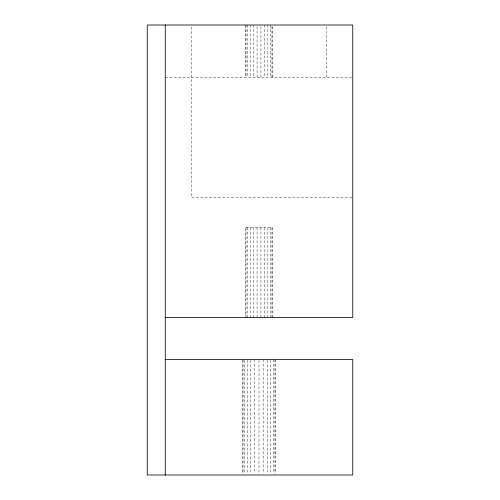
<?xml version="1.0" encoding="UTF-8"?>
<svg xmlns="http://www.w3.org/2000/svg" width="500" height="500" viewBox="0 0 500 500"><rect width="100%" height="100%" fill="white"/><g stroke="black" fill="none" stroke-linecap="round" stroke-linejoin="round"><path stroke-width="0.38" stroke-dasharray="2.5 1.88" d="M165.25 77.5L351.975 77.5M351.969 197.5L191.5 197.5L191.5 26.544M326.5 26.544L326.5 77.5M275.5 359.5L275.5 473.438M274.938 359.5L274.938 473.438M273.288 359.5L273.288 473.438M272.5 26.544L272.5 77.5M272.5 317.5L272.5 227.5L245.5 227.5L245.5 317.5M271.956 26.544L271.956 77.5M271.956 227.5L271.956 317.5M270.669 360.281L270.669 473.438M270.356 25L270.356 77.5M270.356 227.5L270.356 317.5M267.844 25L267.844 77.5M267.844 227.5L267.838 317.5M267.25 360.281L267.25 473.438M264.606 25L264.606 77.5M264.606 227.5L264.606 317.5M263.269 359.5L263.269 473.438M260.919 26.544L260.919 77.5M260.919 227.5L260.919 317.5M259 360.281L259 473.438M257.081 26.544L257.081 77.5M257.081 227.5L257.081 317.5M254.731 359.5L254.731 473.438M253.394 25L253.394 77.5M253.394 227.5L253.394 317.5M250.75 360.281L250.75 473.438M250.156 25L250.156 77.5M250.156 227.5L250.156 317.5M247.644 25L247.644 77.5M247.644 227.5L247.644 317.5M247.331 360.281L247.331 473.438M246.044 25L246.044 77.5M246.044 227.5L246.044 317.5M245.5 25L245.5 77.5M244.713 360.281L244.713 473.438M243.062 359.5L243.062 473.438M242.5 360.281L242.5 473.438"/><path stroke-width="0.75" d="M165.25 317.5L352.75 317.5L352.75 25L147.25 25L147.25 475L352.75 475L352.75 359.5L165.25 359.5M165.25 25L165.25 475"/></g></svg>
